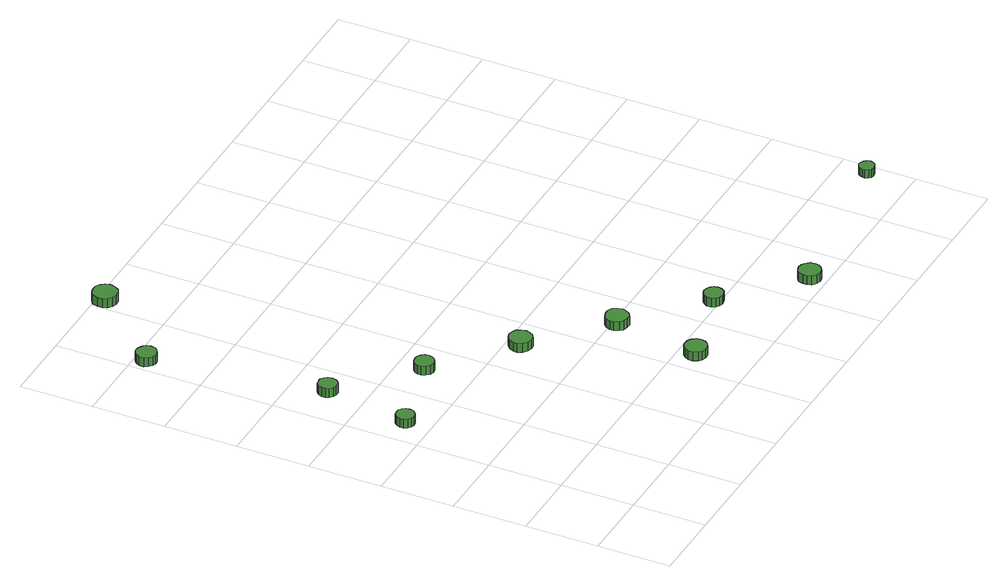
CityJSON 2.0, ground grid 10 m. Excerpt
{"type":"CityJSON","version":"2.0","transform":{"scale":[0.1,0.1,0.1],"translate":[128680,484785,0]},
"CityObjects":{
"tree1":{"type":"SolitaryVegetationObject","attributes":{"function":"something"},"geometry":[{"type":"MultiSurface","lod":"1","boundaries":[[[0,1,2,3,4,5,6,7,8,9,10,11,12,13,14]],[[15,16,17,18,19,20,21,22,23,24,25,26,27,28,29]],[[0,29,28,1]],[[1,28,27,2]],[[2,27,26,3]],[[3,26,25,4]],[[4,25,24,5]],[[5,24,23,6]],[[6,23,22,7]],[[7,22,21,8]],[[8,21,20,9]],[[9,20,19,10]],[[10,19,18,11]],[[11,18,17,12]],[[12,17,16,13]],[[13,16,15,14]],[[14,15,29,0]]]}]},
"tree2":{"type":"SolitaryVegetationObject","attributes":{"function":"something"},"geometry":[{"type":"MultiSurface","lod":"1","boundaries":[[[30,31,32,33,34,35,36,37,38,39,40,41,42,43,44]],[[45,46,47,48,49,50,51,52,53,54,55,56,57,58,59]],[[30,59,58,31]],[[31,58,57,32]],[[32,57,56,33]],[[33,56,55,34]],[[34,55,54,35]],[[35,54,53,36]],[[36,53,52,37]],[[37,52,51,38]],[[38,51,50,39]],[[39,50,49,40]],[[40,49,48,41]],[[41,48,47,42]],[[42,47,46,43]],[[43,46,45,44]],[[44,45,59,30]]]}]},
"tree3":{"type":"SolitaryVegetationObject","attributes":{"function":"something"},"geometry":[{"type":"MultiSurface","lod":"1","boundaries":[[[60,61,62,63,64,65,66,67,68,69,70,71,72,73,74]],[[75,76,77,78,79,80,81,82,83,84,85,86,87,88,89]],[[60,89,88,61]],[[61,88,87,62]],[[62,87,86,63]],[[63,86,85,64]],[[64,85,84,65]],[[65,84,83,66]],[[66,83,82,67]],[[67,82,81,68]],[[68,81,80,69]],[[69,80,79,70]],[[70,79,78,71]],[[71,78,77,72]],[[72,77,76,73]],[[73,76,75,74]],[[74,75,89,60]]]}]},
"tree4":{"type":"SolitaryVegetationObject","attributes":{"function":"something"},"geometry":[{"type":"MultiSurface","lod":"1","boundaries":[[[90,91,92,93,94,95,96,97,98,99,100,101,102,103,104]],[[105,106,107,108,109,110,111,112,113,114,115,116,117,118,119]],[[90,119,118,91]],[[91,118,117,92]],[[92,117,116,93]],[[93,116,115,94]],[[94,115,114,95]],[[95,114,113,96]],[[96,113,112,97]],[[97,112,111,98]],[[98,111,110,99]],[[99,110,109,100]],[[100,109,108,101]],[[101,108,107,102]],[[102,107,106,103]],[[103,106,105,104]],[[104,105,119,90]]]}]},
"tree5":{"type":"SolitaryVegetationObject","attributes":{"function":"something"},"geometry":[{"type":"MultiSurface","lod":"1","boundaries":[[[120,121,122,123,124,125,126,127,128,129,130,131,132,133,134]],[[135,136,137,138,139,140,141,142,143,144,145,146,147,148,149]],[[120,149,148,121]],[[121,148,147,122]],[[122,147,146,123]],[[123,146,145,124]],[[124,145,144,125]],[[125,144,143,126]],[[126,143,142,127]],[[127,142,141,128]],[[128,141,140,129]],[[129,140,139,130]],[[130,139,138,131]],[[131,138,137,132]],[[132,137,136,133]],[[133,136,135,134]],[[134,135,149,120]]]}]},
"tree6":{"type":"SolitaryVegetationObject","attributes":{"function":"something"},"geometry":[{"type":"MultiSurface","lod":"1","boundaries":[[[150,151,152,153,154,155,156,157,158,159,160,161,162,163,164]],[[165,166,167,168,169,170,171,172,173,174,175,176,177,178,179]],[[150,179,178,151]],[[151,178,177,152]],[[152,177,176,153]],[[153,176,175,154]],[[154,175,174,155]],[[155,174,173,156]],[[156,173,172,157]],[[157,172,171,158]],[[158,171,170,159]],[[159,170,169,160]],[[160,169,168,161]],[[161,168,167,162]],[[162,167,166,163]],[[163,166,165,164]],[[164,165,179,150]]]}]},
"tree7":{"type":"SolitaryVegetationObject","attributes":{"function":"something"},"geometry":[{"type":"MultiSurface","lod":"1","boundaries":[[[180,181,182,183,184,185,186,187,188,189,190,191,192,193,194]],[[195,196,197,198,199,200,201,202,203,204,205,206,207,208,209]],[[180,209,208,181]],[[181,208,207,182]],[[182,207,206,183]],[[183,206,205,184]],[[184,205,204,185]],[[185,204,203,186]],[[186,203,202,187]],[[187,202,201,188]],[[188,201,200,189]],[[189,200,199,190]],[[190,199,198,191]],[[191,198,197,192]],[[192,197,196,193]],[[193,196,195,194]],[[194,195,209,180]]]}]},
"tree8":{"type":"SolitaryVegetationObject","attributes":{"function":"something"},"geometry":[{"type":"MultiSurface","lod":"1","boundaries":[[[210,211,212,213,214,215,216,217,218,219,220,221,222,223,224]],[[225,226,227,228,229,230,231,232,233,234,235,236,237,238,239]],[[210,239,238,211]],[[211,238,237,212]],[[212,237,236,213]],[[213,236,235,214]],[[214,235,234,215]],[[215,234,233,216]],[[216,233,232,217]],[[217,232,231,218]],[[218,231,230,219]],[[219,230,229,220]],[[220,229,228,221]],[[221,228,227,222]],[[222,227,226,223]],[[223,226,225,224]],[[224,225,239,210]]]}]},
"tree9":{"type":"SolitaryVegetationObject","attributes":{"function":"something"},"geometry":[{"type":"MultiSurface","lod":"1","boundaries":[[[240,241,242,243,244,245,246,247,248,249,250,251,252,253,254]],[[255,256,257,258,259,260,261,262,263,264,265,266,267,268,269]],[[240,269,268,241]],[[241,268,267,242]],[[242,267,266,243]],[[243,266,265,244]],[[244,265,264,245]],[[245,264,263,246]],[[246,263,262,247]],[[247,262,261,248]],[[248,261,260,249]],[[249,260,259,250]],[[250,259,258,251]],[[251,258,257,252]],[[252,257,256,253]],[[253,256,255,254]],[[254,255,269,240]]]}]},
"tree10":{"type":"SolitaryVegetationObject","attributes":{"function":"something"},"geometry":[{"type":"MultiSurface","lod":"1","boundaries":[[[270,271,272,273,274,275,276,277,278,279,280,281,282,283,284]],[[285,286,287,288,289,290,291,292,293,294,295,296,297,298,299]],[[270,299,298,271]],[[271,298,297,272]],[[272,297,296,273]],[[273,296,295,274]],[[274,295,294,275]],[[275,294,293,276]],[[276,293,292,277]],[[277,292,291,278]],[[278,291,290,279]],[[279,290,289,280]],[[280,289,288,281]],[[281,288,287,282]],[[282,287,286,283]],[[283,286,285,284]],[[284,285,299,270]]]}]},
"tree11":{"type":"SolitaryVegetationObject","attributes":{"function":"something"},"geometry":[{"type":"MultiSurface","lod":"1","boundaries":[[[300,301,302,303,304,305,306,307,308,309,310,311,312,313,314]],[[315,316,317,318,319,320,321,322,323,324,325,326,327,328,329]],[[300,329,328,301]],[[301,328,327,302]],[[302,327,326,303]],[[303,326,325,304]],[[304,325,324,305]],[[305,324,323,306]],[[306,323,322,307]],[[307,322,321,308]],[[308,321,320,309]],[[309,320,319,310]],[[310,319,318,311]],[[311,318,317,312]],[[312,317,316,313]],[[313,316,315,314]],[[314,315,329,300]]]}]}
},
"vertices":[
[52,335,17],[51,340,17],[48,344,17],[44,347,17],[39,347,17],[34,346,17],[30,342,17],[28,337,17],[28,332,17],[30,327,17],[34,324,17],[39,322,17],[44,323,17],[48,326,17],[51,330,17],[51,330,4],[48,326,4],[44,323,4],[39,322,4],[34,324,4],[30,327,4],[28,332,4],[28,337,4],[30,342,4],[34,346,4],[39,347,4],[44,347,4],[48,344,4],[51,340,4],[52,335,4],
[71,452,17],[70,457,17],[67,461,17],[62,464,17],[57,464,17],[52,463,17],[48,459,17],[46,454,17],[46,449,17],[48,444,17],[52,440,17],[57,439,17],[62,439,17],[67,442,17],[70,446,17],[70,446,4],[67,442,4],[62,439,4],[57,439,4],[52,440,4],[48,444,4],[46,449,4],[46,454,4],[48,459,4],[52,463,4],[57,464,4],[62,464,4],[67,461,4],[70,457,4],[71,452,4],
[30,682,21],[29,688,21],[25,692,21],[20,695,21],[14,696,21],[9,694,21],[5,690,21],[2,685,21],[2,679,21],[5,674,21],[9,670,21],[14,668,21],[20,669,21],[25,672,21],[29,676,21],[29,676,8],[25,672,8],[20,669,8],[14,668,8],[9,670,8],[5,674,8],[2,679,8],[2,685,8],[5,690,8],[9,694,8],[14,696,8],[20,695,8],[25,692,8],[29,688,8],[30,682,8],
[169,365,17],[168,371,17],[165,375,17],[160,378,17],[155,378,17],[149,377,17],[145,373,17],[143,368,17],[143,363,17],[145,358,17],[149,354,17],[155,352,17],[160,353,17],[165,356,17],[168,360,17],[168,360,4],[165,356,4],[160,353,4],[155,352,4],[149,354,4],[145,358,4],[143,363,4],[143,368,4],[145,373,4],[149,377,4],[155,378,4],[160,378,4],[165,375,4],[168,371,4],[169,365,4],
[270,280,18],[268,287,18],[265,292,18],[259,295,18],[253,296,18],[247,294,18],[242,289,18],[239,283,18],[239,277,18],[242,271,18],[247,267,18],[253,265,18],[259,265,18],[265,269,18],[268,274,18],[268,274,5],[265,269,5],[259,265,5],[253,265,5],[247,267,5],[242,271,5],[239,277,5],[239,283,5],[242,289,5],[247,294,5],[253,296,5],[259,295,5],[265,292,5],[268,287,5],[270,280,5],
[122,783,27],[120,790,27],[116,795,27],[110,799,27],[103,799,27],[97,797,27],[91,793,27],[89,786,27],[89,779,27],[91,773,27],[97,768,27],[103,766,27],[110,767,27],[116,770,27],[120,776,27],[120,776,14],[116,770,14],[110,767,14],[103,766,14],[97,768,14],[91,773,14],[89,779,14],[89,786,14],[91,793,14],[97,797,14],[103,799,14],[110,799,14],[116,795,14],[120,790,14],[122,783,14],
[348,76,18],[347,82,18],[343,87,18],[338,90,18],[331,91,18],[325,89,18],[321,85,18],[318,79,18],[318,73,18],[321,67,18],[325,63,18],[331,61,18],[338,62,18],[343,65,18],[347,70,18],[347,70,5],[343,65,5],[338,62,5],[331,61,5],[325,63,5],[321,67,5],[318,73,5],[318,79,5],[321,85,5],[325,89,5],[331,91,5],[338,90,5],[343,87,5],[347,82,5],[348,76,5],
[367,194,17],[365,200,17],[362,206,17],[356,209,17],[350,209,17],[343,207,17],[339,203,17],[336,197,17],[336,191,17],[339,185,17],[343,181,17],[350,179,17],[356,179,17],[362,183,17],[365,188,17],[365,188,4],[362,183,4],[356,179,4],[350,179,4],[343,181,4],[339,185,4],[336,191,4],[336,197,4],[339,203,4],[343,207,4],[350,209,4],[356,209,4],[362,206,4],[365,200,4],[367,194,4],
[462,108,17],[461,113,17],[458,117,17],[453,120,17],[448,121,17],[442,119,17],[438,115,17],[436,111,17],[436,105,17],[438,100,17],[442,97,17],[448,95,17],[453,96,17],[458,98,17],[461,103,17],[461,103,4],[458,98,4],[453,96,4],[448,95,4],[442,97,4],[438,100,4],[436,105,4],[436,111,4],[438,115,4],[442,119,4],[448,121,4],[453,120,4],[458,117,4],[461,113,4],[462,108,4],
[562,23,17],[561,29,17],[557,34,17],[552,37,17],[546,38,17],[540,36,17],[535,32,17],[533,26,17],[533,20,17],[535,14,17],[540,10,17],[546,8,17],[552,9,17],[557,12,17],[561,17,17],[561,17,4],[557,12,4],[552,9,4],[546,8,4],[540,10,4],[535,14,4],[533,20,4],[533,26,4],[535,32,4],[540,36,4],[546,38,4],[552,37,4],[557,34,4],[561,29,4],[562,23,4],
[794,59,18],[793,64,18],[790,67,18],[786,69,18],[782,70,18],[778,68,18],[775,65,18],[773,61,18],[773,57,18],[775,53,18],[778,50,18],[782,49,18],[786,50,18],[790,52,18],[793,55,18],[793,55,6],[790,52,6],[786,50,6],[782,49,6],[778,50,6],[775,53,6],[773,57,6],[773,61,6],[775,65,6],[778,68,6],[782,70,6],[786,69,6],[790,67,6],[793,64,6],[794,59,6]
]}
